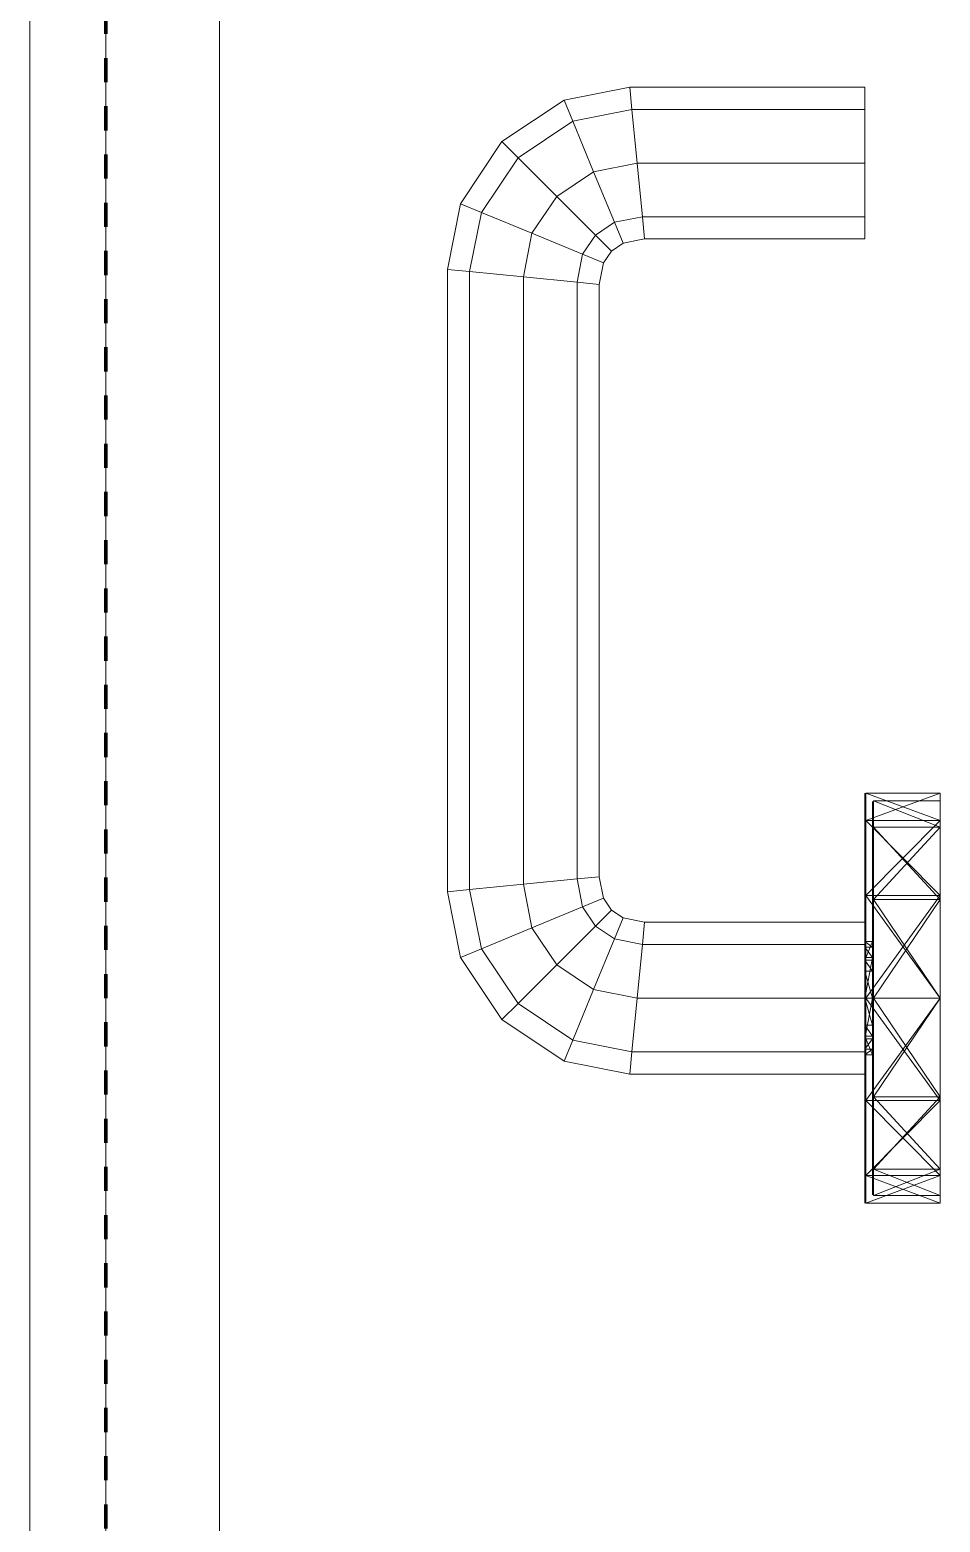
# Model space of a CAD drawing. Header units: millimetres. Extents: x -5300 to 98858, y -5196 to 93886.
# Drawn here: x 5705 to 5824.9, y 10339 to 10535.5 of the extents above; entities that cross this region are included whole.
import ezdxf

# ---------------------------------------------------------------- set-up
doc = ezdxf.new("R2010")
doc.units = ezdxf.units.MM
doc.linetypes.add('Штрих', pattern=[6.35, 3.175, -3.175])
doc.linetypes.add('Штрих_2_', pattern=[6.35, 3.175, -3.175])
for name, color, linetype, lineweight, true_color in [('_Разделитель помещений_', 4, 'Штрих', 70, 0x00ffff), ('Двери', 7, 'Continuous', 18, 0x7f7f7f), ('Стены', 7, 'Continuous', 18, 0x7f7f7f)]:
    doc.layers.add(name, color=color, linetype=linetype, lineweight=lineweight, true_color=true_color)

# ---------------------------------------------------------------- blocks, each defined once
blk = doc.blocks.new('СТВ_Перегородка_Кирпич 156547 - СТВ_Перегородка_Кирпич-246836-Подвал')
at = {"layer": 'Стены', "color": 254, "true_color": 0xd4d4d4}
for p, q in [((5730, 13490), (5730, 150)), ((5715, 13350), (5715, 6710)), ((5730, 13350), (5730, 6710)), ((5715, 9370), (5715, 10870)), ((5715, 10870), (5715, 9370)), ((5730, 10870), (5730, 9370)), ((5730, 10870), (5730, 9370)), ((5730, 9370), (5730, 10870)), ((5730, 10870), (5730, 9370))]:
    blk.add_line(p, q, dxfattribs=at)
blk = doc.blocks.new('СТВ_Перегородка_Кирпич 156547 - СТВ_Перегородка_Кирпич 156547-246840-Подвал')
blk.add_blockref('СТВ_Перегородка_Кирпич 156547 - СТВ_Перегородка_Кирпич-246836-Подвал', (0, 0))
blk = doc.blocks.new('Дп-7 156684 - Дп-7-246852-Подвал')
at = {"layer": 'Двери', "color": 254, "true_color": 0xd4d4d4}
for p, q in [((5705, 10870), (5705, 9370)), ((5705, 9370), (5705, 10870)), ((5715, 9370), (5715, 10870)), ((5715, 10870), (5715, 9370)), ((5715, 10870), (5715, 9370)), ((5715, 9370), (5715, 10870)), ((5705, 9470), (5705, 10770)), ((5705, 10770), (5705, 9470)), ((5715, 9470), (5715, 10770)), ((5715, 10770), (5715, 9470)), ((5715, 9470), (5715, 10770)), ((5715, 10770), (5715, 9470)), ((5775.36, 10526.28), (5784.02, 10528)), ((5784.02, 10528), (5775.36, 10526.28)), ((5784.02, 10528), (5784.3, 10525.07)), ((5784.3, 10525.07), (5784.02, 10528)), ((5784.02, 10528), (5815, 10528)), ((5784.3, 10525.07), (5784.02, 10528)), ((5815, 10528), (5784.02, 10528)), ((5784.02, 10528), (5784.3, 10525.07)), ((5815, 10528), (5815, 10525.07)), ((5815, 10525.07), (5815, 10528)), ((5815, 10528), (5815, 10525.07)), ((5815, 10525.07), (5815, 10528)), ((5767.18, 10520.82), (5775.36, 10526.28)), ((5775.36, 10526.28), (5767.18, 10520.82)), ((5775.36, 10526.28), (5776.5, 10523.52)), ((5776.5, 10523.52), (5775.36, 10526.28)), ((5776.5, 10523.52), (5775.36, 10526.28)), ((5775.36, 10526.28), (5776.5, 10523.52)), ((5784.3, 10525.07), (5776.5, 10523.52)), ((5776.5, 10523.52), (5784.3, 10525.07)), ((5776.5, 10523.52), (5784.3, 10525.07)), ((5784.3, 10525.07), (5776.5, 10523.52)), ((5815, 10525.07), (5784.3, 10525.07)), ((5784.3, 10525.07), (5785, 10518)), ((5785, 10518), (5784.3, 10525.07)), ((5784.3, 10525.07), (5815, 10525.07)), ((5784.3, 10525.07), (5815, 10525.07)), ((5785, 10518), (5784.3, 10525.07)), ((5815, 10525.07), (5784.3, 10525.07)), ((5784.3, 10525.07), (5785, 10518)), ((5815, 10525.07), (5815, 10518)), ((5815, 10518), (5815, 10525.07)), ((5815, 10525.07), (5815, 10518)), ((5815, 10518), (5815, 10525.07)), ((5776.5, 10523.52), (5769.3, 10518.7)), ((5769.3, 10518.7), (5776.5, 10523.52)), ((5769.3, 10518.7), (5776.5, 10523.52)), ((5776.5, 10523.52), (5769.3, 10518.7)), ((5776.5, 10523.52), (5779.26, 10516.86)), ((5779.26, 10516.86), (5776.5, 10523.52)), ((5779.26, 10516.86), (5776.5, 10523.52)), ((5776.5, 10523.52), (5779.26, 10516.86)), ((5761.72, 10512.64), (5767.18, 10520.82)), ((5767.18, 10520.82), (5761.72, 10512.64)), ((5767.18, 10520.82), (5769.3, 10518.7)), ((5769.3, 10518.7), (5767.18, 10520.82)), ((5769.3, 10518.7), (5767.18, 10520.82)), ((5767.18, 10520.82), (5769.3, 10518.7)), ((5769.3, 10518.7), (5764.48, 10511.5)), ((5764.48, 10511.5), (5769.3, 10518.7)), ((5764.48, 10511.5), (5769.3, 10518.7)), ((5769.3, 10518.7), (5764.48, 10511.5)), ((5769.3, 10518.7), (5774.39, 10513.61)), ((5774.39, 10513.61), (5769.3, 10518.7)), ((5774.39, 10513.61), (5769.3, 10518.7)), ((5769.3, 10518.7), (5774.39, 10513.61)), ((5785, 10518), (5779.26, 10516.86)), ((5779.26, 10516.86), (5785, 10518)), ((5779.26, 10516.86), (5785, 10518)), ((5785, 10518), (5779.26, 10516.86)), ((5815, 10518), (5785, 10518)), ((5785, 10518), (5785.7, 10510.93)), ((5785.7, 10510.93), (5785, 10518)), ((5785, 10518), (5815, 10518)), ((5815, 10518), (5785, 10518)), ((5785, 10518), (5785.7, 10510.93)), ((5785, 10518), (5815, 10518)), ((5785.7, 10510.93), (5785, 10518)), ((5815, 10518), (5815, 10510.93)), ((5815, 10510.93), (5815, 10518)), ((5815, 10510.93), (5815, 10518)), ((5815, 10518), (5815, 10510.93)), ((5779.26, 10516.86), (5774.39, 10513.61)), ((5774.39, 10513.61), (5779.26, 10516.86)), ((5774.39, 10513.61), (5779.26, 10516.86)), ((5779.26, 10516.86), (5774.39, 10513.61)), ((5779.26, 10516.86), (5782.02, 10510.2)), ((5782.02, 10510.2), (5779.26, 10516.86)), ((5782.02, 10510.2), (5779.26, 10516.86)), ((5779.26, 10516.86), (5782.02, 10510.2)), ((5760, 10503.98), (5761.72, 10512.64)), ((5761.72, 10512.64), (5760, 10503.98)), ((5761.72, 10512.64), (5764.48, 10511.5)), ((5764.48, 10511.5), (5761.72, 10512.64)), ((5764.48, 10511.5), (5761.72, 10512.64)), ((5761.72, 10512.64), (5764.48, 10511.5)), ((5774.39, 10513.61), (5771.14, 10508.74)), ((5771.14, 10508.74), (5774.39, 10513.61)), ((5771.14, 10508.74), (5774.39, 10513.61)), ((5774.39, 10513.61), (5771.14, 10508.74)), ((5774.39, 10513.61), (5779.49, 10508.51)), ((5779.49, 10508.51), (5774.39, 10513.61)), ((5779.49, 10508.51), (5774.39, 10513.61)), ((5774.39, 10513.61), (5779.49, 10508.51)), ((5764.48, 10511.5), (5762.93, 10503.7)), ((5762.93, 10503.7), (5764.48, 10511.5)), ((5762.93, 10503.7), (5764.48, 10511.5)), ((5764.48, 10511.5), (5762.93, 10503.7)), ((5764.48, 10511.5), (5771.14, 10508.74)), ((5771.14, 10508.74), (5764.48, 10511.5)), ((5771.14, 10508.74), (5764.48, 10511.5)), ((5764.48, 10511.5), (5771.14, 10508.74)), ((5782.02, 10510.2), (5779.49, 10508.51)), ((5779.49, 10508.51), (5782.02, 10510.2)), ((5779.49, 10508.51), (5782.02, 10510.2)), ((5782.02, 10510.2), (5779.49, 10508.51)), ((5785.7, 10510.93), (5782.02, 10510.2)), ((5782.02, 10510.2), (5785.7, 10510.93)), ((5782.02, 10510.2), (5785.7, 10510.93)), ((5785.7, 10510.93), (5782.02, 10510.2)), ((5782.02, 10510.2), (5783.16, 10507.44)), ((5783.16, 10507.44), (5782.02, 10510.2)), ((5783.16, 10507.44), (5782.02, 10510.2)), ((5782.02, 10510.2), (5783.16, 10507.44)), ((5785.7, 10510.93), (5815, 10510.93)), ((5815, 10510.93), (5785.7, 10510.93)), ((5785.7, 10510.93), (5785.98, 10508)), ((5785.7, 10510.93), (5815, 10510.93)), ((5785.98, 10508), (5785.7, 10510.93)), ((5815, 10510.93), (5785.7, 10510.93)), ((5785.7, 10510.93), (5785.98, 10508)), ((5785.98, 10508), (5785.7, 10510.93)), ((5815, 10510.93), (5815, 10508)), ((5815, 10508), (5815, 10510.93)), ((5815, 10508), (5815, 10510.93)), ((5815, 10510.93), (5815, 10508)), ((5771.14, 10508.74), (5770, 10503)), ((5770, 10503), (5771.14, 10508.74)), ((5770, 10503), (5771.14, 10508.74)), ((5771.14, 10508.74), (5770, 10503)), ((5771.14, 10508.74), (5777.8, 10505.98)), ((5777.8, 10505.98), (5771.14, 10508.74)), ((5777.8, 10505.98), (5771.14, 10508.74)), ((5771.14, 10508.74), (5777.8, 10505.98)), ((5779.49, 10508.51), (5777.8, 10505.98)), ((5777.8, 10505.98), (5779.49, 10508.51)), ((5777.8, 10505.98), (5779.49, 10508.51)), ((5779.49, 10508.51), (5777.8, 10505.98)), ((5779.49, 10508.51), (5781.6, 10506.4)), ((5781.6, 10506.4), (5779.49, 10508.51)), ((5781.6, 10506.4), (5779.49, 10508.51)), ((5779.49, 10508.51), (5781.6, 10506.4)), ((5781.6, 10506.4), (5780.56, 10504.84)), ((5780.56, 10504.84), (5781.6, 10506.4)), ((5783.16, 10507.44), (5781.6, 10506.4)), ((5781.6, 10506.4), (5783.16, 10507.44)), ((5785.98, 10508), (5783.16, 10507.44)), ((5783.16, 10507.44), (5785.98, 10508)), ((5785.98, 10508), (5815, 10508)), ((5815, 10508), (5785.98, 10508)), ((5777.8, 10505.98), (5777.07, 10502.3)), ((5777.07, 10502.3), (5777.8, 10505.98)), ((5777.07, 10502.3), (5777.8, 10505.98)), ((5777.8, 10505.98), (5777.07, 10502.3)), ((5777.8, 10505.98), (5780.56, 10504.84)), ((5780.56, 10504.84), (5777.8, 10505.98)), ((5780.56, 10504.84), (5777.8, 10505.98)), ((5777.8, 10505.98), (5780.56, 10504.84)), ((5780.56, 10504.84), (5780, 10502.02)), ((5780, 10502.02), (5780.56, 10504.84)), ((5760, 10422.02), (5760, 10503.98)), ((5760, 10503.98), (5762.93, 10503.7)), ((5762.93, 10503.7), (5760, 10503.98)), ((5760, 10503.98), (5760, 10422.02)), ((5762.93, 10503.7), (5760, 10503.98)), ((5760, 10503.98), (5762.93, 10503.7)), ((5762.93, 10503.7), (5762.93, 10422.3)), ((5762.93, 10422.3), (5762.93, 10503.7)), ((5762.93, 10422.3), (5762.93, 10503.7)), ((5762.93, 10503.7), (5770, 10503)), ((5770, 10503), (5762.93, 10503.7)), ((5762.93, 10503.7), (5762.93, 10422.3)), ((5770, 10503), (5762.93, 10503.7)), ((5762.93, 10503.7), (5770, 10503)), ((5770, 10503), (5770, 10423)), ((5770, 10423), (5770, 10503)), ((5770, 10423), (5770, 10503)), ((5770, 10503), (5777.07, 10502.3)), ((5777.07, 10502.3), (5770, 10503)), ((5770, 10503), (5770, 10423)), ((5777.07, 10502.3), (5770, 10503)), ((5770, 10503), (5777.07, 10502.3)), ((5777.07, 10502.3), (5777.07, 10423.7)), ((5777.07, 10423.7), (5777.07, 10502.3)), ((5777.07, 10423.7), (5777.07, 10502.3)), ((5777.07, 10502.3), (5780, 10502.02)), ((5780, 10502.02), (5777.07, 10502.3)), ((5777.07, 10502.3), (5777.07, 10423.7)), ((5780, 10502.02), (5777.07, 10502.3)), ((5777.07, 10502.3), (5780, 10502.02)), ((5780, 10502.02), (5780, 10423.98)), ((5780, 10423.98), (5780, 10502.02)), ((5815, 10431.38), (5815, 10435)), ((5815, 10435), (5815, 10431.38)), ((5815, 10421.5), (5815, 10435)), ((5815, 10431.3), (5815, 10434.9)), ((5815, 10431.3), (5815, 10434.9)), ((5815, 10413), (5815, 10434.9)), ((5815, 10413), (5815, 10434.9)), ((5815, 10413), (5815, 10434.9)), ((5815.1, 10431.38), (5815.1, 10435)), ((5815.1, 10431.38), (5815.1, 10435)), ((5824.9, 10435), (5815.1, 10435)), ((5824.9, 10431.38), (5815.1, 10435)), ((5815.1, 10431.38), (5824.9, 10435)), ((5815.1, 10431.38), (5815.1, 10435)), ((5815.1, 10435), (5815.1, 10431.38)), ((5824.9, 10435), (5815.1, 10435)), ((5824.9, 10431.38), (5815.1, 10435)), ((5824.9, 10435), (5815.1, 10431.38)), ((5816, 10430.43), (5816, 10433.9)), ((5816, 10430.43), (5816, 10433.9)), ((5816, 10413), (5816, 10433.9)), ((5816, 10413), (5816, 10433.9)), ((5816, 10413), (5816, 10433.9)), ((5816.1, 10430.52), (5816.1, 10434)), ((5816.1, 10430.52), (5816.1, 10434)), ((5824.9, 10434), (5816.1, 10434)), ((5824.9, 10430.52), (5816.1, 10434)), ((5824.9, 10430.52), (5816.1, 10434)), ((5824.9, 10431.38), (5824.9, 10435)), ((5824.9, 10431.38), (5824.9, 10435)), ((5824.9, 10431.38), (5824.9, 10435)), ((5824.9, 10435), (5824.9, 10431.38)), ((5824.9, 10430.52), (5824.9, 10434)), ((5824.9, 10430.52), (5824.9, 10434)), ((5815, 10421.5), (5815, 10431.38)), ((5815, 10431.38), (5815, 10421.5)), ((5815, 10421.5), (5815, 10431.38)), ((5815, 10421.45), (5815, 10431.3)), ((5815, 10421.45), (5815, 10431.3)), ((5815, 10414.72), (5815, 10431.3)), ((5815, 10413), (5815, 10431.3)), ((5815, 10415.47), (5815, 10431.3)), ((5815, 10431.3), (5815, 10413)), ((5815, 10413), (5815, 10431.3)), ((5815.1, 10421.5), (5815.1, 10431.38)), ((5815.1, 10421.5), (5815.1, 10431.38)), ((5824.9, 10421.5), (5815.1, 10431.38)), ((5815.1, 10421.5), (5824.9, 10431.38)), ((5824.9, 10431.38), (5815.1, 10431.38)), ((5815.1, 10431.38), (5824.9, 10431.38)), ((5815.1, 10421.5), (5815.1, 10431.38)), ((5815.1, 10431.38), (5815.1, 10421.5)), ((5815.1, 10421.5), (5824.9, 10431.38)), ((5824.9, 10431.38), (5815.1, 10431.38)), ((5824.9, 10431.38), (5815.1, 10431.38)), ((5824.9, 10431.38), (5815.1, 10421.5)), ((5816, 10420.95), (5816, 10430.43)), ((5816, 10420.95), (5816, 10430.43)), ((5816, 10413), (5816, 10430.43)), ((5816, 10415.47), (5816, 10430.43)), ((5816, 10414.72), (5816, 10430.43)), ((5816, 10430.43), (5816, 10413)), ((5816, 10413), (5816, 10430.43)), ((5816.1, 10421), (5816.1, 10430.52)), ((5816.1, 10421), (5816.1, 10430.52)), ((5824.9, 10421), (5816.1, 10430.52)), ((5816.1, 10421), (5824.9, 10430.52)), ((5824.9, 10430.52), (5816.1, 10430.52)), ((5816.1, 10430.52), (5824.9, 10430.52)), ((5824.9, 10421.5), (5824.9, 10431.38)), ((5824.9, 10421.5), (5824.9, 10431.38)), ((5824.9, 10421.5), (5824.9, 10431.38)), ((5824.9, 10431.38), (5824.9, 10421.5)), ((5824.9, 10421), (5824.9, 10430.52)), ((5824.9, 10421), (5824.9, 10430.52)), ((5770, 10423), (5777.07, 10423.7)), ((5777.07, 10423.7), (5770, 10423)), ((5777.07, 10423.7), (5770, 10423)), ((5770, 10423), (5777.07, 10423.7)), ((5777.07, 10423.7), (5780, 10423.98)), ((5780, 10423.98), (5777.07, 10423.7)), ((5780, 10423.98), (5777.07, 10423.7)), ((5777.07, 10423.7), (5780, 10423.98)), ((5777.07, 10423.7), (5777.8, 10420.02)), ((5777.8, 10420.02), (5777.07, 10423.7)), ((5777.8, 10420.02), (5777.07, 10423.7)), ((5777.07, 10423.7), (5777.8, 10420.02)), ((5780, 10423.98), (5780.56, 10421.16)), ((5780.56, 10421.16), (5780, 10423.98)), ((5760, 10422.02), (5762.93, 10422.3)), ((5762.93, 10422.3), (5760, 10422.02)), ((5762.93, 10422.3), (5760, 10422.02)), ((5760, 10422.02), (5762.93, 10422.3)), ((5761.72, 10413.36), (5760, 10422.02)), ((5760, 10422.02), (5761.72, 10413.36)), ((5762.93, 10422.3), (5770, 10423)), ((5770, 10423), (5762.93, 10422.3)), ((5770, 10423), (5762.93, 10422.3)), ((5762.93, 10422.3), (5770, 10423)), ((5762.93, 10422.3), (5764.48, 10414.5)), ((5764.48, 10414.5), (5762.93, 10422.3)), ((5764.48, 10414.5), (5762.93, 10422.3)), ((5762.93, 10422.3), (5764.48, 10414.5)), ((5770, 10423), (5771.14, 10417.26)), ((5771.14, 10417.26), (5770, 10423)), ((5771.14, 10417.26), (5770, 10423)), ((5770, 10423), (5771.14, 10417.26)), ((5771.14, 10417.26), (5777.8, 10420.02)), ((5777.8, 10420.02), (5771.14, 10417.26)), ((5777.8, 10420.02), (5771.14, 10417.26)), ((5771.14, 10417.26), (5777.8, 10420.02)), ((5777.8, 10420.02), (5780.56, 10421.16)), ((5780.56, 10421.16), (5777.8, 10420.02)), ((5780.56, 10421.16), (5777.8, 10420.02)), ((5777.8, 10420.02), (5780.56, 10421.16)), ((5777.8, 10420.02), (5779.49, 10417.49)), ((5779.49, 10417.49), (5777.8, 10420.02)), ((5779.49, 10417.49), (5777.8, 10420.02)), ((5777.8, 10420.02), (5779.49, 10417.49)), ((5780.56, 10421.16), (5781.6, 10419.6)), ((5781.6, 10419.6), (5780.56, 10421.16)), ((5815, 10408), (5815, 10421.5)), ((5815, 10421.5), (5815, 10408)), ((5815, 10421.5), (5815, 10421.5)), ((5815, 10421.5), (5815, 10394.5)), ((5815, 10421.5), (5815, 10394.5)), ((5815, 10421.5), (5815, 10394.5)), ((5815, 10408), (5815, 10421.45)), ((5815, 10408), (5815, 10421.45)), ((5815, 10413.37), (5815, 10421.45)), ((5815, 10421.45), (5815, 10414.72)), ((5815, 10411.54), (5815, 10421.45)), ((5815, 10413), (5815, 10421.45)), ((5815, 10413), (5815, 10421.45)), ((5815.1, 10408), (5815.1, 10421.5)), ((5815.1, 10408), (5815.1, 10421.5)), ((5815.1, 10408), (5824.9, 10421.5)), ((5824.9, 10408), (5815.1, 10421.5)), ((5824.9, 10421.5), (5815.1, 10421.5)), ((5815.1, 10421.5), (5824.9, 10421.5)), ((5815.1, 10408), (5815.1, 10421.5)), ((5815.1, 10421.5), (5815.1, 10408)), ((5824.9, 10408), (5815.1, 10421.5)), ((5824.9, 10421.5), (5815.1, 10421.5)), ((5824.9, 10421.5), (5815.1, 10421.5)), ((5815.1, 10421.5), (5824.9, 10408)), ((5816, 10408), (5816, 10420.95)), ((5816, 10408), (5816, 10420.95)), ((5816, 10420.95), (5816, 10413)), ((5816, 10420.95), (5816, 10413)), ((5816, 10420.95), (5816, 10411.54)), ((5816, 10413.37), (5816, 10420.95)), ((5816, 10414.72), (5816, 10420.95)), ((5816.1, 10408), (5816.1, 10421)), ((5816.1, 10408), (5816.1, 10421)), ((5824.9, 10408), (5816.1, 10421)), ((5816.1, 10408), (5824.9, 10421)), ((5824.9, 10421), (5816.1, 10421)), ((5816.1, 10421), (5824.9, 10421)), ((5824.9, 10408), (5824.9, 10421.5)), ((5824.9, 10408), (5824.9, 10421.5)), ((5824.9, 10408), (5824.9, 10421.5)), ((5824.9, 10421.5), (5824.9, 10408)), ((5824.9, 10408), (5824.9, 10421)), ((5824.9, 10408), (5824.9, 10421)), ((5779.49, 10417.49), (5781.6, 10419.6)), ((5781.6, 10419.6), (5779.49, 10417.49)), ((5781.6, 10419.6), (5779.49, 10417.49)), ((5779.49, 10417.49), (5781.6, 10419.6)), ((5781.6, 10419.6), (5783.16, 10418.56)), ((5783.16, 10418.56), (5781.6, 10419.6)), ((5782.02, 10415.8), (5783.16, 10418.56)), ((5783.16, 10418.56), (5782.02, 10415.8)), ((5783.16, 10418.56), (5782.02, 10415.8)), ((5782.02, 10415.8), (5783.16, 10418.56)), ((5783.16, 10418.56), (5785.98, 10418)), ((5785.98, 10418), (5783.16, 10418.56)), ((5785.7, 10415.07), (5785.98, 10418)), ((5785.98, 10418), (5785.7, 10415.07)), ((5785.98, 10418), (5785.7, 10415.07)), ((5785.7, 10415.07), (5785.98, 10418)), ((5785.98, 10418), (5815, 10418)), ((5815, 10418), (5785.98, 10418)), ((5815, 10418), (5815, 10415.07)), ((5815, 10415.07), (5815, 10418)), ((5764.48, 10414.5), (5771.14, 10417.26)), ((5771.14, 10417.26), (5764.48, 10414.5)), ((5771.14, 10417.26), (5764.48, 10414.5)), ((5764.48, 10414.5), (5771.14, 10417.26)), ((5771.14, 10417.26), (5774.39, 10412.39)), ((5774.39, 10412.39), (5771.14, 10417.26)), ((5774.39, 10412.39), (5771.14, 10417.26)), ((5771.14, 10417.26), (5774.39, 10412.39)), ((5774.39, 10412.39), (5779.49, 10417.49)), ((5779.49, 10417.49), (5774.39, 10412.39)), ((5779.49, 10417.49), (5774.39, 10412.39)), ((5774.39, 10412.39), (5779.49, 10417.49)), ((5779.26, 10409.14), (5782.02, 10415.8)), ((5782.02, 10415.8), (5779.26, 10409.14)), ((5782.02, 10415.8), (5779.26, 10409.14)), ((5779.26, 10409.14), (5782.02, 10415.8)), ((5779.49, 10417.49), (5782.02, 10415.8)), ((5782.02, 10415.8), (5779.49, 10417.49)), ((5782.02, 10415.8), (5779.49, 10417.49)), ((5779.49, 10417.49), (5782.02, 10415.8)), ((5782.02, 10415.8), (5785.7, 10415.07)), ((5785.7, 10415.07), (5782.02, 10415.8)), ((5785.7, 10415.07), (5782.02, 10415.8)), ((5782.02, 10415.8), (5785.7, 10415.07)), ((5761.72, 10413.36), (5764.48, 10414.5)), ((5764.48, 10414.5), (5761.72, 10413.36)), ((5764.48, 10414.5), (5761.72, 10413.36)), ((5761.72, 10413.36), (5764.48, 10414.5)), ((5764.48, 10414.5), (5769.3, 10407.3)), ((5769.3, 10407.3), (5764.48, 10414.5)), ((5769.3, 10407.3), (5764.48, 10414.5)), ((5764.48, 10414.5), (5769.3, 10407.3)), ((5785, 10408), (5785.7, 10415.07)), ((5785.7, 10415.07), (5785, 10408)), ((5785.7, 10415.07), (5785, 10408)), ((5785, 10408), (5785.7, 10415.07)), ((5785.7, 10415.07), (5815, 10415.07)), ((5815, 10415.07), (5785.7, 10415.07)), ((5815, 10415.07), (5785.7, 10415.07)), ((5785.7, 10415.07), (5815, 10415.07)), ((5815, 10414.72), (5815, 10415.47)), ((5815, 10415.47), (5815, 10413)), ((5815, 10415.47), (5816, 10415.47)), ((5815, 10415.47), (5815, 10413)), ((5815, 10415.47), (5816, 10414.72)), ((5815, 10413), (5816, 10415.47)), ((5815, 10415.07), (5815, 10408)), ((5815, 10408), (5815, 10415.07)), ((5815, 10413.37), (5815, 10414.72)), ((5815, 10414.72), (5816, 10413.37)), ((5815, 10414.72), (5816, 10414.72)), ((5816, 10415.47), (5816, 10414.72)), ((5816, 10415.47), (5816, 10413)), ((5816, 10415.47), (5816, 10413)), ((5816, 10413.37), (5816, 10414.72)), ((5767.18, 10405.18), (5761.72, 10413.36)), ((5761.72, 10413.36), (5767.18, 10405.18)), ((5769.3, 10407.3), (5774.39, 10412.39)), ((5774.39, 10412.39), (5769.3, 10407.3)), ((5774.39, 10412.39), (5769.3, 10407.3)), ((5769.3, 10407.3), (5774.39, 10412.39)), ((5774.39, 10412.39), (5779.26, 10409.14)), ((5779.26, 10409.14), (5774.39, 10412.39)), ((5779.26, 10409.14), (5774.39, 10412.39)), ((5774.39, 10412.39), (5779.26, 10409.14)), ((5815, 10408), (5815, 10413.37)), ((5815, 10408), (5815, 10413.37)), ((5815, 10408), (5816, 10413.37)), ((5815, 10413.37), (5816, 10413.37)), ((5816, 10413), (5815, 10413)), ((5815, 10411.54), (5815, 10413)), ((5815, 10413), (5816, 10413)), ((5816, 10413), (5815, 10413)), ((5816, 10413), (5815, 10413)), ((5816, 10411.54), (5815, 10413)), ((5815, 10413), (5815, 10413)), ((5815, 10413), (5816, 10413)), ((5815, 10413), (5815, 10413)), ((5815, 10413), (5815, 10413)), ((5815, 10413), (5816, 10413)), ((5815, 10413), (5815, 10413)), ((5815, 10413), (5816, 10413)), ((5816, 10413), (5815, 10413)), ((5815, 10413), (5815, 10413)), ((5815, 10413), (5816, 10413)), ((5815, 10413), (5816, 10413)), ((5815, 10413), (5816, 10413)), ((5816, 10408), (5816, 10413.37)), ((5816, 10408), (5816, 10413.37)), ((5816, 10413), (5816, 10411.54)), ((5816, 10413), (5816, 10413)), ((5816, 10413), (5816, 10413)), ((5816, 10413), (5816, 10413)), ((5816, 10413), (5816, 10413)), ((5816, 10413), (5816, 10413)), ((5815, 10408), (5815, 10411.54)), ((5816, 10408), (5815, 10411.54)), ((5815, 10408), (5815, 10411.54)), ((5816, 10411.54), (5815, 10411.54)), ((5816, 10408), (5816, 10411.54)), ((5816, 10408), (5816, 10411.54)), ((5776.5, 10402.48), (5779.26, 10409.14)), ((5779.26, 10409.14), (5776.5, 10402.48)), ((5779.26, 10409.14), (5776.5, 10402.48)), ((5776.5, 10402.48), (5779.26, 10409.14)), ((5779.26, 10409.14), (5785, 10408)), ((5785, 10408), (5779.26, 10409.14)), ((5785, 10408), (5779.26, 10409.14)), ((5779.26, 10409.14), (5785, 10408)), ((5784.3, 10400.93), (5785, 10408)), ((5785, 10408), (5784.3, 10400.93)), ((5785, 10408), (5784.3, 10400.93)), ((5784.3, 10400.93), (5785, 10408)), ((5785, 10408), (5815, 10408)), ((5815, 10408), (5785, 10408)), ((5815, 10408), (5785, 10408)), ((5785, 10408), (5815, 10408)), ((5815, 10394.55), (5815, 10408)), ((5815, 10394.55), (5815, 10408)), ((5815, 10402.62), (5815, 10408)), ((5815, 10404.46), (5815, 10408)), ((5815, 10402.62), (5815, 10408)), ((5815, 10402.62), (5816, 10408)), ((5815, 10408), (5815, 10408)), ((5815, 10408), (5816, 10408)), ((5816, 10408), (5815, 10408)), ((5816, 10404.46), (5815, 10408)), ((5815, 10404.46), (5815, 10408)), ((5815, 10408), (5815, 10408)), ((5815, 10408), (5815, 10394.5)), ((5815, 10408), (5815, 10394.5)), ((5815, 10408), (5815, 10400.93)), ((5815, 10400.93), (5815, 10408)), ((5815.1, 10394.5), (5815.1, 10408)), ((5815.1, 10394.5), (5815.1, 10408)), ((5824.9, 10394.5), (5815.1, 10408)), ((5824.9, 10408), (5815.1, 10408)), ((5815.1, 10394.5), (5824.9, 10408)), ((5815.1, 10408), (5824.9, 10408)), ((5815.1, 10394.5), (5815.1, 10408)), ((5815.1, 10408), (5815.1, 10394.5)), ((5824.9, 10394.5), (5815.1, 10408)), ((5824.9, 10408), (5815.1, 10408)), ((5824.9, 10408), (5815.1, 10408)), ((5824.9, 10408), (5815.1, 10394.5)), ((5816, 10395.05), (5816, 10408)), ((5816, 10395.05), (5816, 10408)), ((5816, 10402.62), (5816, 10408)), ((5816, 10408), (5816, 10404.46)), ((5816, 10402.62), (5816, 10408)), ((5816, 10408), (5816, 10408)), ((5816, 10408), (5816, 10404.46)), ((5816, 10408), (5816, 10408)), ((5816.1, 10395), (5816.1, 10408)), ((5816.1, 10395), (5816.1, 10408)), ((5816.1, 10395), (5824.9, 10408)), ((5824.9, 10395), (5816.1, 10408)), ((5824.9, 10408), (5816.1, 10408)), ((5816.1, 10408), (5824.9, 10408)), ((5824.9, 10394.5), (5824.9, 10408)), ((5824.9, 10395), (5824.9, 10408)), ((5824.9, 10395), (5824.9, 10408)), ((5824.9, 10394.5), (5824.9, 10408)), ((5824.9, 10394.5), (5824.9, 10408)), ((5824.9, 10408), (5824.9, 10394.5)), ((5767.18, 10405.18), (5769.3, 10407.3)), ((5769.3, 10407.3), (5767.18, 10405.18)), ((5769.3, 10407.3), (5767.18, 10405.18)), ((5767.18, 10405.18), (5769.3, 10407.3)), ((5769.3, 10407.3), (5776.5, 10402.48)), ((5776.5, 10402.48), (5769.3, 10407.3)), ((5776.5, 10402.48), (5769.3, 10407.3)), ((5769.3, 10407.3), (5776.5, 10402.48)), ((5775.36, 10399.72), (5767.18, 10405.18)), ((5767.18, 10405.18), (5775.36, 10399.72)), ((5815, 10403), (5815, 10404.46)), ((5816, 10403), (5815, 10404.46)), ((5816, 10404.46), (5815, 10404.46)), ((5815, 10404.46), (5815, 10394.55)), ((5816, 10403), (5816, 10404.46)), ((5816, 10395.05), (5816, 10404.46)), ((5775.36, 10399.72), (5776.5, 10402.48)), ((5776.5, 10402.48), (5775.36, 10399.72)), ((5776.5, 10402.48), (5775.36, 10399.72)), ((5775.36, 10399.72), (5776.5, 10402.48)), ((5776.5, 10402.48), (5784.3, 10400.93)), ((5784.3, 10400.93), (5776.5, 10402.48)), ((5784.3, 10400.93), (5776.5, 10402.48)), ((5776.5, 10402.48), (5784.3, 10400.93)), ((5815, 10400.53), (5815, 10403)), ((5815, 10403), (5816, 10403)), ((5816, 10403), (5815, 10403)), ((5815, 10400.53), (5815, 10403)), ((5815, 10403), (5815, 10403)), ((5815, 10403), (5816, 10400.53)), ((5815, 10403), (5816, 10403)), ((5815, 10403), (5815, 10384.7)), ((5815, 10403), (5816, 10403)), ((5815, 10403), (5816, 10403)), ((5815, 10403), (5815, 10403)), ((5815, 10403), (5815, 10381.1)), ((5816, 10403), (5815, 10403)), ((5816, 10403), (5815, 10403)), ((5816, 10403), (5815, 10403)), ((5816, 10403), (5815, 10403)), ((5816, 10403), (5815, 10403)), ((5816, 10403), (5815, 10403)), ((5815, 10403), (5815, 10403)), ((5815, 10403), (5815, 10394.55)), ((5815, 10403), (5815, 10403)), ((5815, 10403), (5815, 10394.55)), ((5815, 10403), (5815, 10384.7)), ((5815, 10403), (5815, 10403)), ((5815, 10403), (5815, 10381.1)), ((5815, 10403), (5815, 10384.7)), ((5815, 10403), (5815, 10381.1)), ((5815, 10401.28), (5815, 10402.62)), ((5815, 10394.55), (5815, 10402.62)), ((5815, 10401.28), (5816, 10402.62)), ((5815, 10402.62), (5816, 10402.62)), ((5816, 10400.53), (5816, 10403)), ((5816, 10400.53), (5816, 10403)), ((5816, 10403), (5816, 10403)), ((5816, 10403), (5816, 10403)), ((5816, 10403), (5816, 10385.57)), ((5816, 10403), (5816, 10382.1)), ((5816, 10403), (5816, 10403)), ((5816, 10403), (5816, 10382.1)), ((5816, 10403), (5816, 10403)), ((5816, 10403), (5816, 10382.1)), ((5816, 10403), (5816, 10385.57)), ((5816, 10403), (5816, 10403)), ((5816, 10403), (5816, 10385.57)), ((5816, 10403), (5816, 10395.05)), ((5816, 10403), (5816, 10395.05)), ((5816, 10402.62), (5816, 10401.28)), ((5816, 10402.62), (5816, 10395.05)), ((5784.02, 10398), (5784.3, 10400.93)), ((5784.3, 10400.93), (5784.02, 10398)), ((5784.3, 10400.93), (5784.02, 10398)), ((5784.02, 10398), (5784.3, 10400.93)), ((5784.3, 10400.93), (5815, 10400.93)), ((5815, 10400.93), (5784.3, 10400.93)), ((5815, 10400.93), (5784.3, 10400.93)), ((5784.3, 10400.93), (5815, 10400.93)), ((5815, 10400.53), (5815, 10401.28)), ((5815, 10400.53), (5816, 10401.28)), ((5815, 10384.7), (5815, 10401.28)), ((5815, 10394.55), (5815, 10401.28)), ((5815, 10401.28), (5816, 10401.28)), ((5815, 10400.93), (5815, 10398)), ((5815, 10398), (5815, 10400.93)), ((5815, 10400.53), (5816, 10400.53)), ((5815, 10400.53), (5815, 10384.7)), ((5816, 10400.53), (5816, 10401.28)), ((5816, 10401.28), (5816, 10395.05)), ((5816, 10401.28), (5816, 10385.57)), ((5816, 10400.53), (5816, 10385.57)), ((5784.02, 10398), (5775.36, 10399.72)), ((5775.36, 10399.72), (5784.02, 10398)), ((5815, 10398), (5784.02, 10398)), ((5784.02, 10398), (5815, 10398)), ((5815, 10384.7), (5815, 10394.55)), ((5815, 10394.55), (5815, 10384.7)), ((5815, 10394.5), (5815, 10384.62)), ((5815, 10384.62), (5815, 10394.5)), ((5815, 10394.5), (5815, 10394.5)), ((5815, 10384.62), (5815, 10394.5)), ((5815, 10381), (5815, 10394.5)), ((5815.1, 10394.5), (5815.1, 10384.62)), ((5815.1, 10394.5), (5815.1, 10384.62)), ((5824.9, 10394.5), (5815.1, 10394.5)), ((5815.1, 10394.5), (5824.9, 10384.62)), ((5824.9, 10394.5), (5815.1, 10394.5)), ((5824.9, 10394.5), (5815.1, 10384.62)), ((5815.1, 10394.5), (5815.1, 10384.62)), ((5815.1, 10394.5), (5815.1, 10384.62)), ((5815.1, 10394.5), (5824.9, 10394.5)), ((5824.9, 10394.5), (5815.1, 10384.62)), ((5824.9, 10394.5), (5815.1, 10394.5)), ((5824.9, 10394.5), (5815.1, 10384.62)), ((5816, 10395.05), (5816, 10385.57)), ((5816, 10385.57), (5816, 10395.05)), ((5816.1, 10395), (5816.1, 10385.48)), ((5816.1, 10385.48), (5816.1, 10395)), ((5816.1, 10395), (5824.9, 10395)), ((5824.9, 10395), (5816.1, 10385.48)), ((5824.9, 10385.48), (5816.1, 10395)), ((5824.9, 10395), (5816.1, 10395)), ((5824.9, 10395), (5824.9, 10385.48)), ((5824.9, 10385.48), (5824.9, 10395)), ((5824.9, 10394.5), (5824.9, 10384.62)), ((5824.9, 10394.5), (5824.9, 10384.62)), ((5824.9, 10394.5), (5824.9, 10384.62)), ((5824.9, 10394.5), (5824.9, 10384.62)), ((5815, 10384.7), (5815, 10381.1)), ((5815, 10381.1), (5815, 10384.7)), ((5815, 10384.62), (5815, 10381)), ((5815, 10381), (5815, 10384.62)), ((5815.1, 10384.62), (5815.1, 10381)), ((5815.1, 10381), (5815.1, 10384.62)), ((5815.1, 10384.62), (5824.9, 10384.62)), ((5815.1, 10384.62), (5824.9, 10381)), ((5815.1, 10381), (5824.9, 10384.62)), ((5824.9, 10384.62), (5815.1, 10384.62)), ((5815.1, 10384.62), (5815.1, 10381)), ((5815.1, 10381), (5815.1, 10384.62)), ((5815.1, 10384.62), (5824.9, 10384.62)), ((5815.1, 10384.62), (5824.9, 10381)), ((5815.1, 10381), (5824.9, 10384.62)), ((5824.9, 10384.62), (5815.1, 10384.62)), ((5816, 10385.57), (5816, 10382.1)), ((5816, 10382.1), (5816, 10385.57)), ((5816.1, 10385.48), (5816.1, 10382)), ((5816.1, 10382), (5816.1, 10385.48)), ((5824.9, 10385.48), (5816.1, 10385.48)), ((5824.9, 10385.48), (5816.1, 10382)), ((5824.9, 10382), (5816.1, 10385.48)), ((5824.9, 10385.48), (5816.1, 10385.48)), ((5824.9, 10385.48), (5824.9, 10382)), ((5824.9, 10382), (5824.9, 10385.48)), ((5824.9, 10384.62), (5824.9, 10381)), ((5824.9, 10381), (5824.9, 10384.62)), ((5824.9, 10384.62), (5824.9, 10381)), ((5824.9, 10381), (5824.9, 10384.62)), ((5815.1, 10381), (5824.9, 10381)), ((5815.1, 10381), (5824.9, 10381)), ((5824.9, 10382), (5816.1, 10382))]:
    blk.add_line(p, q, dxfattribs=at)
blk = doc.blocks.new('Дп-7 156684 - Дп-7 156684-246856-Подвал')
blk.add_blockref('Дп-7 156684 - Дп-7-246852-Подвал', (0, 0))

msp = doc.modelspace()

# ---------------------------------------------------------------- linework, layer by layer
at = {"layer": '_Разделитель помещений_', "color": 131, "linetype": 'Штрих_2_', "true_color": 0xaaffff}
msp.add_line((5715, 6725), (5715, 13350), dxfattribs=at)

# ---------------------------------------------------------------- block references
at = {"layer": 'Двери', "color": 254, "true_color": 0xd4d4d4}
msp.add_blockref('Дп-7 156684 - Дп-7 156684-246856-Подвал', (0, 0), dxfattribs=at)
at = {"layer": 'Стены', "color": 254, "true_color": 0xd4d4d4}
msp.add_blockref('СТВ_Перегородка_Кирпич 156547 - СТВ_Перегородка_Кирпич 156547-246840-Подвал', (0, 0), dxfattribs=at)

doc.saveas('drawing.dxf')
